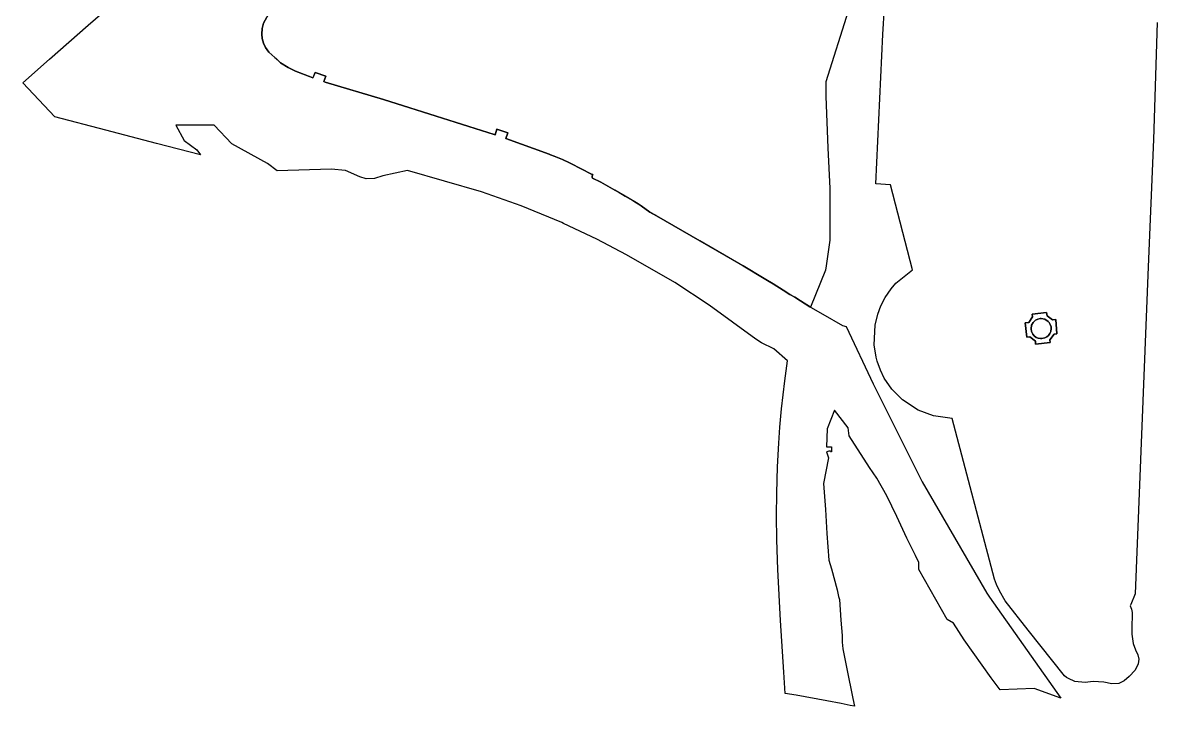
# Model space of a CAD drawing. Header units: millimetres. Extents: x 1888 to 2040, y 1705 to 1894.
# Drawn here: x 1931.223 to 1931.751, y 1831.272 to 1831.59 of the extents above; entities that cross this region are included whole.
import ezdxf

# ---------------------------------------------------------------- set-up
doc = ezdxf.new("R2010")
doc.units = ezdxf.units.MM

msp = doc.modelspace()

# ---------------------------------------------------------------- linework, layer by layer
for p, q in [((1931.35212, 1831.62164), (1931.33462, 1831.59019)), ((1931.33462, 1831.59019), (1931.35212, 1831.62164)), ((1931.33462, 1831.59019), (1931.35212, 1831.62164)), ((1931.35212, 1831.62164), (1931.33462, 1831.59019)), ((1931.25309, 1831.58914), (1931.26439, 1831.59902)), ((1931.25309, 1831.58914), (1931.26439, 1831.59902)), ((1931.62288, 1831.58486), (1931.62356, 1831.59754)), ((1931.62288, 1831.58486), (1931.62356, 1831.59754)), ((1931.60671, 1831.59567), (1931.5963, 1831.56284)), ((1931.60671, 1831.59567), (1931.5963, 1831.56284)), ((1931.23507, 1831.57337), (1931.25309, 1831.58914)), ((1931.23507, 1831.57337), (1931.25309, 1831.58914)), ((1931.33396, 1831.58773), (1931.33382, 1831.58505)), ((1931.33382, 1831.58505), (1931.33396, 1831.58773)), ((1931.33382, 1831.58505), (1931.33396, 1831.58773)), ((1931.33396, 1831.58773), (1931.33382, 1831.58505)), ((1931.33462, 1831.59019), (1931.33396, 1831.58773)), ((1931.33396, 1831.58773), (1931.33462, 1831.59019)), ((1931.33396, 1831.58773), (1931.33462, 1831.59019)), ((1931.33462, 1831.59019), (1931.33396, 1831.58773)), ((1931.75053, 1831.59052), (1931.74876, 1831.53599)), ((1931.75053, 1831.59052), (1931.74876, 1831.53599)), ((1931.33382, 1831.58505), (1931.33408, 1831.58306)), ((1931.33408, 1831.58306), (1931.33382, 1831.58505)), ((1931.33408, 1831.58306), (1931.33382, 1831.58505)), ((1931.33382, 1831.58505), (1931.33408, 1831.58306)), ((1931.33408, 1831.58306), (1931.33468, 1831.58082)), ((1931.33468, 1831.58082), (1931.33408, 1831.58306)), ((1931.33468, 1831.58082), (1931.33408, 1831.58306)), ((1931.33408, 1831.58306), (1931.33468, 1831.58082)), ((1931.61951, 1831.51548), (1931.62288, 1831.58486)), ((1931.61951, 1831.51548), (1931.62288, 1831.58486)), ((1931.33468, 1831.58082), (1931.3356, 1831.57883)), ((1931.3356, 1831.57883), (1931.33468, 1831.58082)), ((1931.3356, 1831.57883), (1931.33468, 1831.58082)), ((1931.33468, 1831.58082), (1931.3356, 1831.57883)), ((1931.3356, 1831.57883), (1931.33709, 1831.57671)), ((1931.33709, 1831.57671), (1931.3356, 1831.57883)), ((1931.33709, 1831.57671), (1931.3356, 1831.57883)), ((1931.3356, 1831.57883), (1931.33709, 1831.57671)), ((1931.33709, 1831.57671), (1931.33998, 1831.57411)), ((1931.33998, 1831.57411), (1931.33709, 1831.57671)), ((1931.33998, 1831.57411), (1931.33709, 1831.57671)), ((1931.33709, 1831.57671), (1931.33998, 1831.57411)), ((1931.22261, 1831.56246), (1931.23507, 1831.57337)), ((1931.22261, 1831.56246), (1931.23507, 1831.57337)), ((1931.33998, 1831.57411), (1931.34048, 1831.57367)), ((1931.34262, 1831.57174), (1931.33998, 1831.57411)), ((1931.34262, 1831.57174), (1931.33998, 1831.57411)), ((1931.33998, 1831.57411), (1931.34048, 1831.57367)), ((1931.34048, 1831.57367), (1931.34262, 1831.57174)), ((1931.34048, 1831.57367), (1931.34262, 1831.57174)), ((1931.34262, 1831.57174), (1931.34621, 1831.56957)), ((1931.34621, 1831.56957), (1931.34262, 1831.57174)), ((1931.34621, 1831.56957), (1931.34262, 1831.57174)), ((1931.34262, 1831.57174), (1931.34621, 1831.56957)), ((1931.34621, 1831.56957), (1931.34959, 1831.56789)), ((1931.34959, 1831.56789), (1931.34621, 1831.56957)), ((1931.34959, 1831.56789), (1931.34621, 1831.56957)), ((1931.34621, 1831.56957), (1931.34959, 1831.56789)), ((1931.34959, 1831.56789), (1931.35731, 1831.56487)), ((1931.35766, 1831.56473), (1931.34959, 1831.56789)), ((1931.35766, 1831.56473), (1931.34959, 1831.56789)), ((1931.34959, 1831.56789), (1931.35731, 1831.56487)), ((1931.35869, 1831.56726), (1931.35766, 1831.56473)), ((1931.35869, 1831.56726), (1931.35766, 1831.56473)), ((1931.35775, 1831.56494), (1931.35866, 1831.56719)), ((1931.35775, 1831.56494), (1931.35866, 1831.56719)), ((1931.35866, 1831.56719), (1931.35869, 1831.56726)), ((1931.35866, 1831.56719), (1931.35869, 1831.56726)), ((1931.35869, 1831.56726), (1931.36365, 1831.56551)), ((1931.36365, 1831.56551), (1931.35869, 1831.56726)), ((1931.36365, 1831.56551), (1931.35869, 1831.56726)), ((1931.35869, 1831.56726), (1931.36365, 1831.56551)), ((1931.23758, 1831.54657), (1931.22261, 1831.56246)), ((1931.23758, 1831.54657), (1931.22261, 1831.56246)), ((1931.35731, 1831.56487), (1931.35766, 1831.56473)), ((1931.35731, 1831.56487), (1931.35766, 1831.56473)), ((1931.35766, 1831.56473), (1931.35772, 1831.56487)), ((1931.35766, 1831.56473), (1931.35772, 1831.56487)), ((1931.35772, 1831.56487), (1931.35775, 1831.56494)), ((1931.35772, 1831.56487), (1931.35775, 1831.56494)), ((1931.36272, 1831.56296), (1931.36365, 1831.56551)), ((1931.36272, 1831.56296), (1931.36365, 1831.56551)), ((1931.36274, 1831.56301), (1931.36272, 1831.56296)), ((1931.36274, 1831.56301), (1931.36272, 1831.56296)), ((1931.36272, 1831.56296), (1931.36338, 1831.56277)), ((1931.36338, 1831.56277), (1931.36272, 1831.56296)), ((1931.36338, 1831.56277), (1931.36272, 1831.56296)), ((1931.36272, 1831.56296), (1931.36338, 1831.56277)), ((1931.36365, 1831.56551), (1931.36274, 1831.56301)), ((1931.36365, 1831.56551), (1931.36274, 1831.56301)), ((1931.36338, 1831.56277), (1931.39048, 1831.55471)), ((1931.39048, 1831.55471), (1931.36338, 1831.56277)), ((1931.39048, 1831.55471), (1931.36338, 1831.56277)), ((1931.36338, 1831.56277), (1931.39048, 1831.55471)), ((1931.5963, 1831.56284), (1931.59627, 1831.55598)), ((1931.5963, 1831.56284), (1931.59627, 1831.55598)), ((1931.59627, 1831.55598), (1931.59725, 1831.53221)), ((1931.59627, 1831.55598), (1931.59725, 1831.53221)), ((1931.39048, 1831.55471), (1931.44201, 1831.53837)), ((1931.44238, 1831.53825), (1931.39048, 1831.55471)), ((1931.44238, 1831.53825), (1931.39048, 1831.55471)), ((1931.39048, 1831.55471), (1931.44201, 1831.53837)), ((1931.26123, 1831.54041), (1931.23758, 1831.54657)), ((1931.26123, 1831.54041), (1931.23758, 1831.54657)), ((1931.28493, 1831.53423), (1931.26123, 1831.54041)), ((1931.28493, 1831.53423), (1931.26123, 1831.54041)), ((1931.31175, 1831.54266), (1931.29394, 1831.54269)), ((1931.29394, 1831.54269), (1931.29775, 1831.53553)), ((1931.31175, 1831.54266), (1931.29394, 1831.54269)), ((1931.29394, 1831.54269), (1931.29775, 1831.53553)), ((1931.31998, 1831.53407), (1931.31175, 1831.54266)), ((1931.31998, 1831.53407), (1931.31175, 1831.54266)), ((1931.44328, 1831.54087), (1931.44238, 1831.53825)), ((1931.44328, 1831.54087), (1931.44238, 1831.53825)), ((1931.44238, 1831.53825), (1931.44325, 1831.5408)), ((1931.44238, 1831.53825), (1931.44325, 1831.5408)), ((1931.44325, 1831.5408), (1931.44328, 1831.54087)), ((1931.44325, 1831.5408), (1931.44328, 1831.54087)), ((1931.44328, 1831.54087), (1931.44835, 1831.53908)), ((1931.44835, 1831.53908), (1931.44328, 1831.54087)), ((1931.44835, 1831.53908), (1931.44328, 1831.54087)), ((1931.44328, 1831.54087), (1931.44835, 1831.53908)), ((1931.30532, 1831.52891), (1931.28493, 1831.53423)), ((1931.30532, 1831.52891), (1931.28493, 1831.53423)), ((1931.29775, 1831.53553), (1931.30362, 1831.5312)), ((1931.29775, 1831.53553), (1931.30362, 1831.5312)), ((1931.33651, 1831.52493), (1931.31998, 1831.53407)), ((1931.33651, 1831.52493), (1931.31998, 1831.53407)), ((1931.44201, 1831.53837), (1931.44238, 1831.53825)), ((1931.44201, 1831.53837), (1931.44238, 1831.53825)), ((1931.44835, 1831.53908), (1931.44745, 1831.53653)), ((1931.44745, 1831.53653), (1931.44835, 1831.53908)), ((1931.44745, 1831.53653), (1931.44835, 1831.53908)), ((1931.44835, 1831.53908), (1931.44745, 1831.53653)), ((1931.44745, 1831.53653), (1931.4675, 1831.52916)), ((1931.4675, 1831.52916), (1931.44745, 1831.53653)), ((1931.4675, 1831.52916), (1931.44745, 1831.53653)), ((1931.44745, 1831.53653), (1931.4675, 1831.52916)), ((1931.74876, 1831.53599), (1931.74633, 1831.47678)), ((1931.74876, 1831.53599), (1931.74633, 1831.47678)), ((1931.30362, 1831.5312), (1931.30532, 1831.52891)), ((1931.30362, 1831.5312), (1931.30532, 1831.52891)), ((1931.4675, 1831.52916), (1931.46813, 1831.52892)), ((1931.46813, 1831.52892), (1931.4675, 1831.52916)), ((1931.46813, 1831.52892), (1931.4675, 1831.52916)), ((1931.4675, 1831.52916), (1931.46813, 1831.52892)), ((1931.46813, 1831.52892), (1931.46994, 1831.52826)), ((1931.46994, 1831.52826), (1931.46813, 1831.52892)), ((1931.46994, 1831.52826), (1931.46813, 1831.52892)), ((1931.46813, 1831.52892), (1931.46994, 1831.52826)), ((1931.59725, 1831.53221), (1931.5982, 1831.51322)), ((1931.59725, 1831.53221), (1931.5982, 1831.51322)), ((1931.34105, 1831.5215), (1931.33651, 1831.52493)), ((1931.34105, 1831.5215), (1931.33651, 1831.52493)), ((1931.46994, 1831.52826), (1931.47372, 1831.52668)), ((1931.47372, 1831.52668), (1931.46994, 1831.52826)), ((1931.47372, 1831.52668), (1931.46994, 1831.52826)), ((1931.46994, 1831.52826), (1931.47372, 1831.52668)), ((1931.47372, 1831.52668), (1931.47699, 1831.52515)), ((1931.47699, 1831.52515), (1931.47372, 1831.52668)), ((1931.47699, 1831.52515), (1931.47372, 1831.52668)), ((1931.47372, 1831.52668), (1931.47699, 1831.52515)), ((1931.47699, 1831.52515), (1931.47763, 1831.52485)), ((1931.47763, 1831.52485), (1931.47699, 1831.52515)), ((1931.47763, 1831.52485), (1931.47699, 1831.52515)), ((1931.47699, 1831.52515), (1931.47763, 1831.52485)), ((1931.47763, 1831.52485), (1931.48731, 1831.51992)), ((1931.48731, 1831.51992), (1931.47763, 1831.52485)), ((1931.48731, 1831.51992), (1931.47763, 1831.52485)), ((1931.47763, 1831.52485), (1931.48731, 1831.51992)), ((1931.36609, 1831.52226), (1931.34105, 1831.5215)), ((1931.36609, 1831.52226), (1931.34105, 1831.5215)), ((1931.37288, 1831.52157), (1931.36609, 1831.52226)), ((1931.37288, 1831.52157), (1931.36609, 1831.52226)), ((1931.37946, 1831.51862), (1931.37288, 1831.52157)), ((1931.37946, 1831.51862), (1931.37288, 1831.52157)), ((1931.38246, 1831.51779), (1931.37946, 1831.51862)), ((1931.38246, 1831.51779), (1931.37946, 1831.51862)), ((1931.39024, 1831.51913), (1931.38634, 1831.51786)), ((1931.39024, 1831.51913), (1931.38634, 1831.51786)), ((1931.40162, 1831.52157), (1931.39024, 1831.51913)), ((1931.40162, 1831.52157), (1931.39024, 1831.51913)), ((1931.43612, 1831.51173), (1931.40162, 1831.52157)), ((1931.43612, 1831.51173), (1931.40162, 1831.52157)), ((1931.48731, 1831.51992), (1931.48783, 1831.51981)), ((1931.48783, 1831.51981), (1931.48731, 1831.51992)), ((1931.48783, 1831.51981), (1931.48731, 1831.51992)), ((1931.48731, 1831.51992), (1931.48783, 1831.51981)), ((1931.48757, 1831.51902), (1931.48755, 1831.51858)), ((1931.48755, 1831.51858), (1931.48757, 1831.51902)), ((1931.48755, 1831.51858), (1931.48757, 1831.51902)), ((1931.48757, 1831.51902), (1931.48755, 1831.51858)), ((1931.48755, 1831.51858), (1931.48769, 1831.51827)), ((1931.48778, 1831.51806), (1931.48755, 1831.51858)), ((1931.48778, 1831.51806), (1931.48755, 1831.51858)), ((1931.48755, 1831.51858), (1931.48769, 1831.51827)), ((1931.48783, 1831.51981), (1931.48757, 1831.51902)), ((1931.48757, 1831.51902), (1931.48783, 1831.51981)), ((1931.48757, 1831.51902), (1931.48783, 1831.51981)), ((1931.48783, 1831.51981), (1931.48757, 1831.51902)), ((1931.48769, 1831.51827), (1931.48778, 1831.51806)), ((1931.48769, 1831.51827), (1931.48778, 1831.51806)), ((1931.38634, 1831.51786), (1931.38246, 1831.51779)), ((1931.38634, 1831.51786), (1931.38246, 1831.51779)), ((1931.48778, 1831.51806), (1931.49062, 1831.51662)), ((1931.49155, 1831.51615), (1931.48778, 1831.51806)), ((1931.49155, 1831.51615), (1931.48778, 1831.51806)), ((1931.48778, 1831.51806), (1931.49062, 1831.51662)), ((1931.49062, 1831.51662), (1931.49155, 1831.51615)), ((1931.49062, 1831.51662), (1931.49155, 1831.51615)), ((1931.49155, 1831.51615), (1931.49817, 1831.51255)), ((1931.49817, 1831.51255), (1931.49155, 1831.51615)), ((1931.49817, 1831.51255), (1931.49155, 1831.51615)), ((1931.49155, 1831.51615), (1931.49817, 1831.51255)), ((1931.5982, 1831.51322), (1931.59823, 1831.48922)), ((1931.5982, 1831.51322), (1931.59823, 1831.48922)), ((1931.62638, 1831.51492), (1931.61951, 1831.51548)), ((1931.62638, 1831.51492), (1931.61951, 1831.51548)), ((1931.63665, 1831.47547), (1931.62638, 1831.51492)), ((1931.63665, 1831.47547), (1931.62638, 1831.51492)), ((1931.45451, 1831.50519), (1931.43612, 1831.51173)), ((1931.45451, 1831.50519), (1931.43612, 1831.51173)), ((1931.49817, 1831.51255), (1931.49961, 1831.51166)), ((1931.50286, 1831.50963), (1931.49817, 1831.51255)), ((1931.50286, 1831.50963), (1931.49817, 1831.51255)), ((1931.49817, 1831.51255), (1931.49961, 1831.51166)), ((1931.49961, 1831.51166), (1931.50286, 1831.50963)), ((1931.49961, 1831.51166), (1931.50286, 1831.50963)), ((1931.50286, 1831.50963), (1931.50652, 1831.50761)), ((1931.50751, 1831.50706), (1931.50286, 1831.50963)), ((1931.50751, 1831.50706), (1931.50286, 1831.50963)), ((1931.50286, 1831.50963), (1931.50652, 1831.50761)), ((1931.50652, 1831.50761), (1931.50751, 1831.50706)), ((1931.50652, 1831.50761), (1931.50751, 1831.50706)), ((1931.47339, 1831.49739), (1931.45451, 1831.50519)), ((1931.47339, 1831.49739), (1931.45451, 1831.50519)), ((1931.50751, 1831.50706), (1931.50903, 1831.50614)), ((1931.50903, 1831.50614), (1931.50751, 1831.50706)), ((1931.50903, 1831.50614), (1931.50751, 1831.50706)), ((1931.50751, 1831.50706), (1931.50903, 1831.50614)), ((1931.50903, 1831.50614), (1931.51042, 1831.50523)), ((1931.51042, 1831.50523), (1931.50903, 1831.50614)), ((1931.51042, 1831.50523), (1931.50903, 1831.50614)), ((1931.50903, 1831.50614), (1931.51042, 1831.50523)), ((1931.51042, 1831.50523), (1931.51444, 1831.50229)), ((1931.51444, 1831.50229), (1931.51042, 1831.50523)), ((1931.51444, 1831.50229), (1931.51042, 1831.50523)), ((1931.51042, 1831.50523), (1931.51444, 1831.50229)), ((1931.47432, 1831.497), (1931.47339, 1831.49739)), ((1931.47432, 1831.497), (1931.47339, 1831.49739)), ((1931.51444, 1831.50229), (1931.5175, 1831.50053)), ((1931.51735, 1831.50062), (1931.51444, 1831.50229)), ((1931.51735, 1831.50062), (1931.51444, 1831.50229)), ((1931.51444, 1831.50229), (1931.5175, 1831.50053)), ((1931.5175, 1831.50053), (1931.51735, 1831.50062)), ((1931.5175, 1831.50053), (1931.51735, 1831.50062)), ((1931.5175, 1831.50053), (1931.53765, 1831.48895)), ((1931.53765, 1831.48895), (1931.5175, 1831.50053)), ((1931.53765, 1831.48895), (1931.5175, 1831.50053)), ((1931.5175, 1831.50053), (1931.53765, 1831.48895)), ((1931.48975, 1831.48965), (1931.47432, 1831.497)), ((1931.48975, 1831.48965), (1931.47432, 1831.497)), ((1931.50363, 1831.48246), (1931.48975, 1831.48965)), ((1931.50363, 1831.48246), (1931.48975, 1831.48965)), ((1931.53765, 1831.48895), (1931.55778, 1831.47728)), ((1931.55773, 1831.47731), (1931.53765, 1831.48895)), ((1931.55773, 1831.47731), (1931.53765, 1831.48895)), ((1931.53765, 1831.48895), (1931.55778, 1831.47728)), ((1931.59823, 1831.48922), (1931.59643, 1831.47731)), ((1931.59823, 1831.48922), (1931.59643, 1831.47731)), ((1931.526, 1831.46951), (1931.50363, 1831.48246)), ((1931.526, 1831.46951), (1931.50363, 1831.48246)), ((1931.55778, 1831.47728), (1931.55773, 1831.47731)), ((1931.55778, 1831.47728), (1931.55773, 1831.47731)), ((1931.55778, 1831.47728), (1931.56765, 1831.47144)), ((1931.56765, 1831.47144), (1931.55778, 1831.47728)), ((1931.56765, 1831.47144), (1931.55778, 1831.47728)), ((1931.55778, 1831.47728), (1931.56765, 1831.47144)), ((1931.59643, 1831.47731), (1931.59612, 1831.47529)), ((1931.59643, 1831.47731), (1931.59612, 1831.47529)), ((1931.74633, 1831.47678), (1931.74029, 1831.32477)), ((1931.74633, 1831.47678), (1931.74029, 1831.32477)), ((1931.56765, 1831.47144), (1931.56996, 1831.47004)), ((1931.57179, 1831.46893), (1931.56765, 1831.47144)), ((1931.57179, 1831.46893), (1931.56765, 1831.47144)), ((1931.56765, 1831.47144), (1931.56996, 1831.47004)), ((1931.59612, 1831.47529), (1931.58915, 1831.45801)), ((1931.59612, 1831.47529), (1931.58915, 1831.45801)), ((1931.62895, 1831.46917), (1931.63665, 1831.47547)), ((1931.62895, 1831.46917), (1931.63665, 1831.47547)), ((1931.54198, 1831.45907), (1931.526, 1831.46951)), ((1931.54198, 1831.45907), (1931.526, 1831.46951)), ((1931.56996, 1831.47004), (1931.57179, 1831.46893)), ((1931.56996, 1831.47004), (1931.57179, 1831.46893)), ((1931.57179, 1831.46893), (1931.57638, 1831.46591)), ((1931.57638, 1831.46591), (1931.57179, 1831.46893)), ((1931.57638, 1831.46591), (1931.57179, 1831.46893)), ((1931.57179, 1831.46893), (1931.57638, 1831.46591)), ((1931.57638, 1831.46591), (1931.57959, 1831.46391)), ((1931.57959, 1831.46391), (1931.57638, 1831.46591)), ((1931.57959, 1831.46391), (1931.57638, 1831.46591)), ((1931.57638, 1831.46591), (1931.57959, 1831.46391)), ((1931.62393, 1831.46258), (1931.62663, 1831.46653)), ((1931.62393, 1831.46258), (1931.62663, 1831.46653)), ((1931.62663, 1831.46653), (1931.62895, 1831.46917)), ((1931.62663, 1831.46653), (1931.62895, 1831.46917)), ((1931.57959, 1831.46391), (1931.58185, 1831.46271)), ((1931.58185, 1831.46271), (1931.57959, 1831.46391)), ((1931.58185, 1831.46271), (1931.57959, 1831.46391)), ((1931.57959, 1831.46391), (1931.58185, 1831.46271)), ((1931.58185, 1831.46271), (1931.58453, 1831.46106)), ((1931.58453, 1831.46106), (1931.58185, 1831.46271)), ((1931.58453, 1831.46106), (1931.58185, 1831.46271)), ((1931.58185, 1831.46271), (1931.58453, 1831.46106)), ((1931.58453, 1831.46106), (1931.58883, 1831.45822)), ((1931.58915, 1831.45801), (1931.58453, 1831.46106)), ((1931.58915, 1831.45801), (1931.58453, 1831.46106)), ((1931.58453, 1831.46106), (1931.58883, 1831.45822)), ((1931.62191, 1831.45868), (1931.62393, 1831.46258)), ((1931.62191, 1831.45868), (1931.62393, 1831.46258)), ((1931.56378, 1831.44317), (1931.54198, 1831.45907)), ((1931.56378, 1831.44317), (1931.54198, 1831.45907)), ((1931.58883, 1831.45822), (1931.58915, 1831.45801)), ((1931.58883, 1831.45822), (1931.58915, 1831.45801)), ((1931.58915, 1831.45801), (1931.59487, 1831.45476)), ((1931.58915, 1831.45801), (1931.59487, 1831.45476)), ((1931.62043, 1831.45475), (1931.62191, 1831.45868)), ((1931.62043, 1831.45475), (1931.62191, 1831.45868)), ((1931.69903, 1831.45566), (1931.69229, 1831.45478)), ((1931.69229, 1831.45478), (1931.69903, 1831.45566)), ((1931.69929, 1831.45407), (1931.69903, 1831.45566)), ((1931.69903, 1831.45566), (1931.69929, 1831.45407)), ((1931.59487, 1831.45476), (1931.60405, 1831.44955)), ((1931.59487, 1831.45476), (1931.60405, 1831.44955)), ((1931.60405, 1831.44955), (1931.60579, 1831.44912)), ((1931.60405, 1831.44955), (1931.60579, 1831.44912)), ((1931.61877, 1831.44061), (1931.61919, 1831.44972)), ((1931.61877, 1831.44061), (1931.61919, 1831.44972)), ((1931.61919, 1831.44972), (1931.62043, 1831.45475)), ((1931.61919, 1831.44972), (1931.62043, 1831.45475)), ((1931.69078, 1831.45094), (1931.68908, 1831.4508)), ((1931.68908, 1831.4508), (1931.69078, 1831.45094)), ((1931.68908, 1831.4508), (1931.68978, 1831.44419)), ((1931.68978, 1831.44419), (1931.68908, 1831.4508)), ((1931.69239, 1831.45357), (1931.69078, 1831.45094)), ((1931.69078, 1831.45094), (1931.69239, 1831.45357)), ((1931.69179, 1831.44801), (1931.69207, 1831.44969)), ((1931.69207, 1831.44969), (1931.69179, 1831.44801)), ((1931.69207, 1831.44969), (1931.69272, 1831.45091)), ((1931.69272, 1831.45091), (1931.69207, 1831.44969)), ((1931.69229, 1831.45478), (1931.69239, 1831.45357)), ((1931.69239, 1831.45357), (1931.69229, 1831.45478)), ((1931.69272, 1831.45091), (1931.69381, 1831.45196)), ((1931.69381, 1831.45196), (1931.69272, 1831.45091)), ((1931.69381, 1831.45196), (1931.69501, 1831.45256)), ((1931.69501, 1831.45256), (1931.69381, 1831.45196)), ((1931.69501, 1831.45256), (1931.69598, 1831.45277)), ((1931.69598, 1831.45277), (1931.69501, 1831.45256)), ((1931.69598, 1831.45277), (1931.69654, 1831.45277)), ((1931.69654, 1831.45277), (1931.69598, 1831.45277)), ((1931.69654, 1831.45277), (1931.69826, 1831.45244)), ((1931.69826, 1831.45244), (1931.69654, 1831.45277)), ((1931.69826, 1831.45244), (1931.69982, 1831.45139)), ((1931.69982, 1831.45139), (1931.69826, 1831.45244)), ((1931.70175, 1831.45221), (1931.69929, 1831.45407)), ((1931.69929, 1831.45407), (1931.70175, 1831.45221)), ((1931.69982, 1831.45139), (1931.70023, 1831.45091)), ((1931.70023, 1831.45091), (1931.69982, 1831.45139)), ((1931.70023, 1831.45091), (1931.70074, 1831.45003)), ((1931.70074, 1831.45003), (1931.70023, 1831.45091)), ((1931.70074, 1831.45003), (1931.70109, 1831.44889)), ((1931.70109, 1831.44889), (1931.70074, 1831.45003)), ((1931.70327, 1831.45235), (1931.70175, 1831.45221)), ((1931.70175, 1831.45221), (1931.70327, 1831.45235)), ((1931.70373, 1831.44562), (1931.70327, 1831.45235)), ((1931.70327, 1831.45235), (1931.70373, 1831.44562)), ((1931.60579, 1831.44912), (1931.61839, 1831.42241)), ((1931.60579, 1831.44912), (1931.61839, 1831.42241)), ((1931.68978, 1831.44419), (1931.69117, 1831.44433)), ((1931.69117, 1831.44433), (1931.68978, 1831.44419)), ((1931.69117, 1831.44433), (1931.69382, 1831.44221)), ((1931.69382, 1831.44221), (1931.69117, 1831.44433)), ((1931.692, 1831.44672), (1931.69179, 1831.44801)), ((1931.69179, 1831.44801), (1931.692, 1831.44672)), ((1931.69257, 1831.44553), (1931.692, 1831.44672)), ((1931.692, 1831.44672), (1931.69257, 1831.44553)), ((1931.6933, 1831.44466), (1931.69257, 1831.44553)), ((1931.69257, 1831.44553), (1931.6933, 1831.44466)), ((1931.6942, 1831.44401), (1931.6933, 1831.44466)), ((1931.6933, 1831.44466), (1931.6942, 1831.44401)), ((1931.69918, 1831.44429), (1931.69823, 1831.44377)), ((1931.69823, 1831.44377), (1931.69918, 1831.44429)), ((1931.69985, 1831.44486), (1931.69918, 1831.44429)), ((1931.69918, 1831.44429), (1931.69985, 1831.44486)), ((1931.70057, 1831.44583), (1931.69985, 1831.44486)), ((1931.69985, 1831.44486), (1931.70057, 1831.44583)), ((1931.70054, 1831.4429), (1931.70261, 1831.44556)), ((1931.70261, 1831.44556), (1931.70054, 1831.4429)), ((1931.70098, 1831.44682), (1931.70057, 1831.44583)), ((1931.70057, 1831.44583), (1931.70098, 1831.44682)), ((1931.70116, 1831.44809), (1931.70098, 1831.44682)), ((1931.70098, 1831.44682), (1931.70116, 1831.44809)), ((1931.70109, 1831.44889), (1931.70116, 1831.44809)), ((1931.70116, 1831.44809), (1931.70109, 1831.44889)), ((1931.70261, 1831.44556), (1931.70373, 1831.44562)), ((1931.70373, 1831.44562), (1931.70261, 1831.44556)), ((1931.56644, 1831.44145), (1931.56378, 1831.44317)), ((1931.56644, 1831.44145), (1931.56378, 1831.44317)), ((1931.57217, 1831.43872), (1931.56644, 1831.44145)), ((1931.57217, 1831.43872), (1931.56644, 1831.44145)), ((1931.6197, 1831.43486), (1931.61877, 1831.44061)), ((1931.6197, 1831.43486), (1931.61877, 1831.44061)), ((1931.69382, 1831.44221), (1931.69389, 1831.4409)), ((1931.69389, 1831.4409), (1931.69382, 1831.44221)), ((1931.69389, 1831.4409), (1931.70062, 1831.44166)), ((1931.70062, 1831.44166), (1931.69389, 1831.4409)), ((1931.69507, 1831.44364), (1931.6942, 1831.44401)), ((1931.6942, 1831.44401), (1931.69507, 1831.44364)), ((1931.69621, 1831.44343), (1931.69507, 1831.44364)), ((1931.69507, 1831.44364), (1931.69621, 1831.44343)), ((1931.69685, 1831.44344), (1931.69621, 1831.44343)), ((1931.69621, 1831.44343), (1931.69685, 1831.44344)), ((1931.69823, 1831.44377), (1931.69685, 1831.44344)), ((1931.69685, 1831.44344), (1931.69823, 1831.44377)), ((1931.70062, 1831.44166), (1931.70054, 1831.4429)), ((1931.70054, 1831.4429), (1931.70062, 1831.44166)), ((1931.57854, 1831.43312), (1931.57217, 1831.43872)), ((1931.57854, 1831.43312), (1931.57217, 1831.43872)), ((1931.62023, 1831.43293), (1931.6197, 1831.43486)), ((1931.62023, 1831.43293), (1931.6197, 1831.43486)), ((1931.57727, 1831.42377), (1931.57854, 1831.43312)), ((1931.57727, 1831.42377), (1931.57854, 1831.43312)), ((1931.62169, 1831.42872), (1931.62023, 1831.43293)), ((1931.62169, 1831.42872), (1931.62023, 1831.43293)), ((1931.62351, 1831.42512), (1931.62169, 1831.42872)), ((1931.62351, 1831.42512), (1931.62169, 1831.42872)), ((1931.5757, 1831.41077), (1931.57727, 1831.42377)), ((1931.5757, 1831.41077), (1931.57727, 1831.42377)), ((1931.62706, 1831.41995), (1931.62351, 1831.42512)), ((1931.62706, 1831.41995), (1931.62351, 1831.42512)), ((1931.61839, 1831.42241), (1931.62829, 1831.40254)), ((1931.61839, 1831.42241), (1931.62829, 1831.40254)), ((1931.63192, 1831.41502), (1931.62706, 1831.41995)), ((1931.63192, 1831.41502), (1931.62706, 1831.41995)), ((1931.63932, 1831.41014), (1931.63192, 1831.41502)), ((1931.63932, 1831.41014), (1931.63192, 1831.41502)), ((1931.57486, 1831.40222), (1931.5757, 1831.41077)), ((1931.57486, 1831.40222), (1931.5757, 1831.41077)), ((1931.60027, 1831.41018), (1931.59688, 1831.40153)), ((1931.60027, 1831.41018), (1931.59688, 1831.40153)), ((1931.60677, 1831.40199), (1931.60027, 1831.41018)), ((1931.60677, 1831.40199), (1931.60027, 1831.41018)), ((1931.64635, 1831.40748), (1931.63932, 1831.41014)), ((1931.64635, 1831.40748), (1931.63932, 1831.41014)), ((1931.65511, 1831.40629), (1931.64635, 1831.40748)), ((1931.65511, 1831.40629), (1931.64635, 1831.40748)), ((1931.57438, 1831.39486), (1931.57486, 1831.40222)), ((1931.57438, 1831.39486), (1931.57486, 1831.40222)), ((1931.6071, 1831.39817), (1931.60677, 1831.40199)), ((1931.6071, 1831.39817), (1931.60677, 1831.40199)), ((1931.62829, 1831.40254), (1931.6411, 1831.37681)), ((1931.62829, 1831.40254), (1931.6411, 1831.37681)), ((1931.6748, 1831.33158), (1931.65511, 1831.40629)), ((1931.6748, 1831.33158), (1931.65511, 1831.40629)), ((1931.59688, 1831.40153), (1931.59658, 1831.39307)), ((1931.59688, 1831.40153), (1931.59658, 1831.39307)), ((1931.61659, 1831.38356), (1931.6071, 1831.39817)), ((1931.61659, 1831.38356), (1931.6071, 1831.39817)), ((1931.57381, 1831.38379), (1931.57438, 1831.39486)), ((1931.57381, 1831.38379), (1931.57438, 1831.39486)), ((1931.59658, 1831.39307), (1931.5989, 1831.39308)), ((1931.59658, 1831.39307), (1931.5989, 1831.39308)), ((1931.5989, 1831.39308), (1931.59888, 1831.39083)), ((1931.5989, 1831.39308), (1931.59888, 1831.39083)), ((1931.59758, 1831.388), (1931.59518, 1831.37613)), ((1931.59758, 1831.388), (1931.59518, 1831.37613)), ((1931.59827, 1831.39126), (1931.59656, 1831.39072)), ((1931.59827, 1831.39126), (1931.59656, 1831.39072)), ((1931.59656, 1831.39072), (1931.59758, 1831.388)), ((1931.59656, 1831.39072), (1931.59758, 1831.388)), ((1931.59847, 1831.39074), (1931.59827, 1831.39126)), ((1931.59847, 1831.39074), (1931.59827, 1831.39126)), ((1931.59888, 1831.39083), (1931.59847, 1831.39074)), ((1931.59888, 1831.39083), (1931.59847, 1831.39074)), ((1931.5735, 1831.37158), (1931.57381, 1831.38379)), ((1931.5735, 1831.37158), (1931.57381, 1831.38379)), ((1931.61998, 1831.3785), (1931.61659, 1831.38356)), ((1931.61998, 1831.3785), (1931.61659, 1831.38356)), ((1931.59518, 1831.37613), (1931.5962, 1831.36396)), ((1931.59518, 1831.37613), (1931.5962, 1831.36396)), ((1931.62468, 1831.37032), (1931.61998, 1831.3785)), ((1931.62468, 1831.37032), (1931.61998, 1831.3785)), ((1931.6411, 1831.37681), (1931.67119, 1831.32507)), ((1931.6411, 1831.37681), (1931.67119, 1831.32507)), ((1931.57342, 1831.36095), (1931.5735, 1831.37158)), ((1931.57342, 1831.36095), (1931.5735, 1831.37158)), ((1931.62941, 1831.36067), (1931.62468, 1831.37032)), ((1931.62941, 1831.36067), (1931.62468, 1831.37032)), ((1931.57357, 1831.34982), (1931.57342, 1831.36095)), ((1931.57357, 1831.34982), (1931.57342, 1831.36095)), ((1931.5962, 1831.36396), (1931.59681, 1831.35281)), ((1931.5962, 1831.36396), (1931.59681, 1831.35281)), ((1931.63401, 1831.35066), (1931.62941, 1831.36067)), ((1931.63401, 1831.35066), (1931.62941, 1831.36067)), ((1931.57398, 1831.33605), (1931.57357, 1831.34982)), ((1931.57398, 1831.33605), (1931.57357, 1831.34982)), ((1931.59681, 1831.35281), (1931.59765, 1831.34046)), ((1931.59681, 1831.35281), (1931.59765, 1831.34046)), ((1931.63614, 1831.3463), (1931.63401, 1831.35066)), ((1931.63614, 1831.3463), (1931.63401, 1831.35066)), ((1931.63796, 1831.34256), (1931.63614, 1831.3463)), ((1931.63796, 1831.34256), (1931.63614, 1831.3463)), ((1931.59765, 1831.34046), (1931.5989, 1831.3363)), ((1931.59765, 1831.34046), (1931.5989, 1831.3363)), ((1931.63951, 1831.33936), (1931.63796, 1831.34256)), ((1931.63951, 1831.33936), (1931.63796, 1831.34256)), ((1931.63952, 1831.33604), (1931.63951, 1831.33936)), ((1931.63952, 1831.33604), (1931.63951, 1831.33936)), ((1931.57522, 1831.3124), (1931.57398, 1831.33605)), ((1931.57522, 1831.3124), (1931.57398, 1831.33605)), ((1931.5989, 1831.3363), (1931.60156, 1831.32659)), ((1931.5989, 1831.3363), (1931.60156, 1831.32659)), ((1931.6527, 1831.31275), (1931.63952, 1831.33604)), ((1931.6527, 1831.31275), (1931.63952, 1831.33604)), ((1931.67576, 1831.32911), (1931.6748, 1831.33158)), ((1931.67576, 1831.32911), (1931.6748, 1831.33158)), ((1931.67715, 1831.32615), (1931.67576, 1831.32911)), ((1931.67715, 1831.32615), (1931.67576, 1831.32911)), ((1931.60156, 1831.32659), (1931.60227, 1831.32346)), ((1931.60156, 1831.32659), (1931.60227, 1831.32346)), ((1931.60227, 1831.32346), (1931.6027, 1831.32218)), ((1931.60227, 1831.32346), (1931.6027, 1831.32218)), ((1931.67119, 1831.32507), (1931.67242, 1831.32316)), ((1931.67119, 1831.32507), (1931.67242, 1831.32316)), ((1931.67242, 1831.32316), (1931.70567, 1831.27616)), ((1931.67242, 1831.32316), (1931.70567, 1831.27616)), ((1931.67981, 1831.32151), (1931.67715, 1831.32615)), ((1931.67981, 1831.32151), (1931.67715, 1831.32615)), ((1931.74029, 1831.32477), (1931.7382, 1831.31985)), ((1931.74029, 1831.32477), (1931.7382, 1831.31985)), ((1931.6027, 1831.32218), (1931.6033, 1831.31256)), ((1931.6027, 1831.32218), (1931.6033, 1831.31256)), ((1931.69047, 1831.30791), (1931.67981, 1831.32151)), ((1931.69047, 1831.30791), (1931.67981, 1831.32151)), ((1931.7382, 1831.31985), (1931.73787, 1831.31914)), ((1931.7382, 1831.31985), (1931.73787, 1831.31914)), ((1931.73787, 1831.31914), (1931.7386, 1831.31763)), ((1931.73787, 1831.31914), (1931.7386, 1831.31763)), ((1931.7386, 1831.31763), (1931.73889, 1831.31599)), ((1931.7386, 1831.31763), (1931.73889, 1831.31599)), ((1931.57674, 1831.28833), (1931.57522, 1831.3124)), ((1931.57674, 1831.28833), (1931.57522, 1831.3124)), ((1931.6033, 1831.31256), (1931.60387, 1831.30536)), ((1931.6033, 1831.31256), (1931.60387, 1831.30536)), ((1931.65567, 1831.31107), (1931.6527, 1831.31275)), ((1931.65567, 1831.31107), (1931.6527, 1831.31275)), ((1931.73883, 1831.31359), (1931.73871, 1831.31084)), ((1931.73883, 1831.31359), (1931.73871, 1831.31084)), ((1931.73889, 1831.31599), (1931.73883, 1831.31359)), ((1931.73889, 1831.31599), (1931.73883, 1831.31359)), ((1931.66068, 1831.30334), (1931.65567, 1831.31107)), ((1931.66068, 1831.30334), (1931.65567, 1831.31107)), ((1931.70741, 1831.28662), (1931.69047, 1831.30791)), ((1931.70741, 1831.28662), (1931.69047, 1831.30791)), ((1931.73871, 1831.31084), (1931.73864, 1831.30594)), ((1931.73871, 1831.31084), (1931.73864, 1831.30594)), ((1931.60387, 1831.30536), (1931.60397, 1831.30228)), ((1931.60387, 1831.30536), (1931.60397, 1831.30228)), ((1931.60397, 1831.30228), (1931.60417, 1831.29912)), ((1931.60397, 1831.30228), (1931.60417, 1831.29912)), ((1931.67327, 1831.28565), (1931.66068, 1831.30334)), ((1931.67327, 1831.28565), (1931.66068, 1831.30334)), ((1931.73864, 1831.30594), (1931.73932, 1831.30159)), ((1931.73864, 1831.30594), (1931.73932, 1831.30159)), ((1931.60417, 1831.29912), (1931.606, 1831.28984)), ((1931.60417, 1831.29912), (1931.606, 1831.28984)), ((1931.73932, 1831.30159), (1931.74036, 1831.2987)), ((1931.73932, 1831.30159), (1931.74036, 1831.2987)), ((1931.74036, 1831.2987), (1931.7414, 1831.29633)), ((1931.74036, 1831.2987), (1931.7414, 1831.29633)), ((1931.74165, 1831.29218), (1931.7403, 1831.28927)), ((1931.74165, 1831.29218), (1931.7403, 1831.28927)), ((1931.7414, 1831.29633), (1931.74187, 1831.29442)), ((1931.7414, 1831.29633), (1931.74187, 1831.29442)), ((1931.74187, 1831.29442), (1931.74165, 1831.29218)), ((1931.74187, 1831.29442), (1931.74165, 1831.29218)), ((1931.57736, 1831.27839), (1931.57674, 1831.28833)), ((1931.57736, 1831.27839), (1931.57674, 1831.28833)), ((1931.606, 1831.28984), (1931.6088, 1831.27612)), ((1931.606, 1831.28984), (1931.6088, 1831.27612)), ((1931.70831, 1831.28583), (1931.70741, 1831.28662)), ((1931.70831, 1831.28583), (1931.70741, 1831.28662)), ((1931.73745, 1831.2863), (1931.73516, 1831.28424)), ((1931.73745, 1831.2863), (1931.73516, 1831.28424)), ((1931.7403, 1831.28927), (1931.73745, 1831.2863)), ((1931.7403, 1831.28927), (1931.73745, 1831.2863)), ((1931.67741, 1831.28004), (1931.67327, 1831.28565)), ((1931.67741, 1831.28004), (1931.67327, 1831.28565)), ((1931.69317, 1831.28066), (1931.67741, 1831.28004)), ((1931.69317, 1831.28066), (1931.67741, 1831.28004)), ((1931.70567, 1831.27616), (1931.69317, 1831.28066)), ((1931.70567, 1831.27616), (1931.69317, 1831.28066)), ((1931.70921, 1831.28533), (1931.70831, 1831.28583)), ((1931.70921, 1831.28533), (1931.70831, 1831.28583)), ((1931.71218, 1831.28395), (1931.70921, 1831.28533)), ((1931.71218, 1831.28395), (1931.70921, 1831.28533)), ((1931.71694, 1831.28357), (1931.71218, 1831.28395)), ((1931.71694, 1831.28357), (1931.71218, 1831.28395)), ((1931.7207, 1831.28398), (1931.71694, 1831.28357)), ((1931.7207, 1831.28398), (1931.71694, 1831.28357)), ((1931.72565, 1831.2836), (1931.7207, 1831.28398)), ((1931.72565, 1831.2836), (1931.7207, 1831.28398)), ((1931.72944, 1831.28284), (1931.72565, 1831.2836)), ((1931.72944, 1831.28284), (1931.72565, 1831.2836)), ((1931.7326, 1831.28306), (1931.72944, 1831.28284)), ((1931.7326, 1831.28306), (1931.72944, 1831.28284)), ((1931.73516, 1831.28424), (1931.7326, 1831.28306)), ((1931.73516, 1831.28424), (1931.7326, 1831.28306)), ((1931.58249, 1831.27756), (1931.57736, 1831.27839)), ((1931.58249, 1831.27756), (1931.57736, 1831.27839)), ((1931.59679, 1831.27503), (1931.58249, 1831.27756)), ((1931.59679, 1831.27503), (1931.58249, 1831.27756)), ((1931.6088, 1831.27612), (1931.60962, 1831.27244)), ((1931.6088, 1831.27612), (1931.60962, 1831.27244)), ((1931.60345, 1831.27372), (1931.59679, 1831.27503)), ((1931.60345, 1831.27372), (1931.59679, 1831.27503)), ((1931.60769, 1831.27285), (1931.60345, 1831.27372)), ((1931.60769, 1831.27285), (1931.60345, 1831.27372)), ((1931.60962, 1831.27244), (1931.60769, 1831.27285)), ((1931.60962, 1831.27244), (1931.60769, 1831.27285))]:
    msp.add_line(p, q)

doc.saveas('drawing.dxf')
